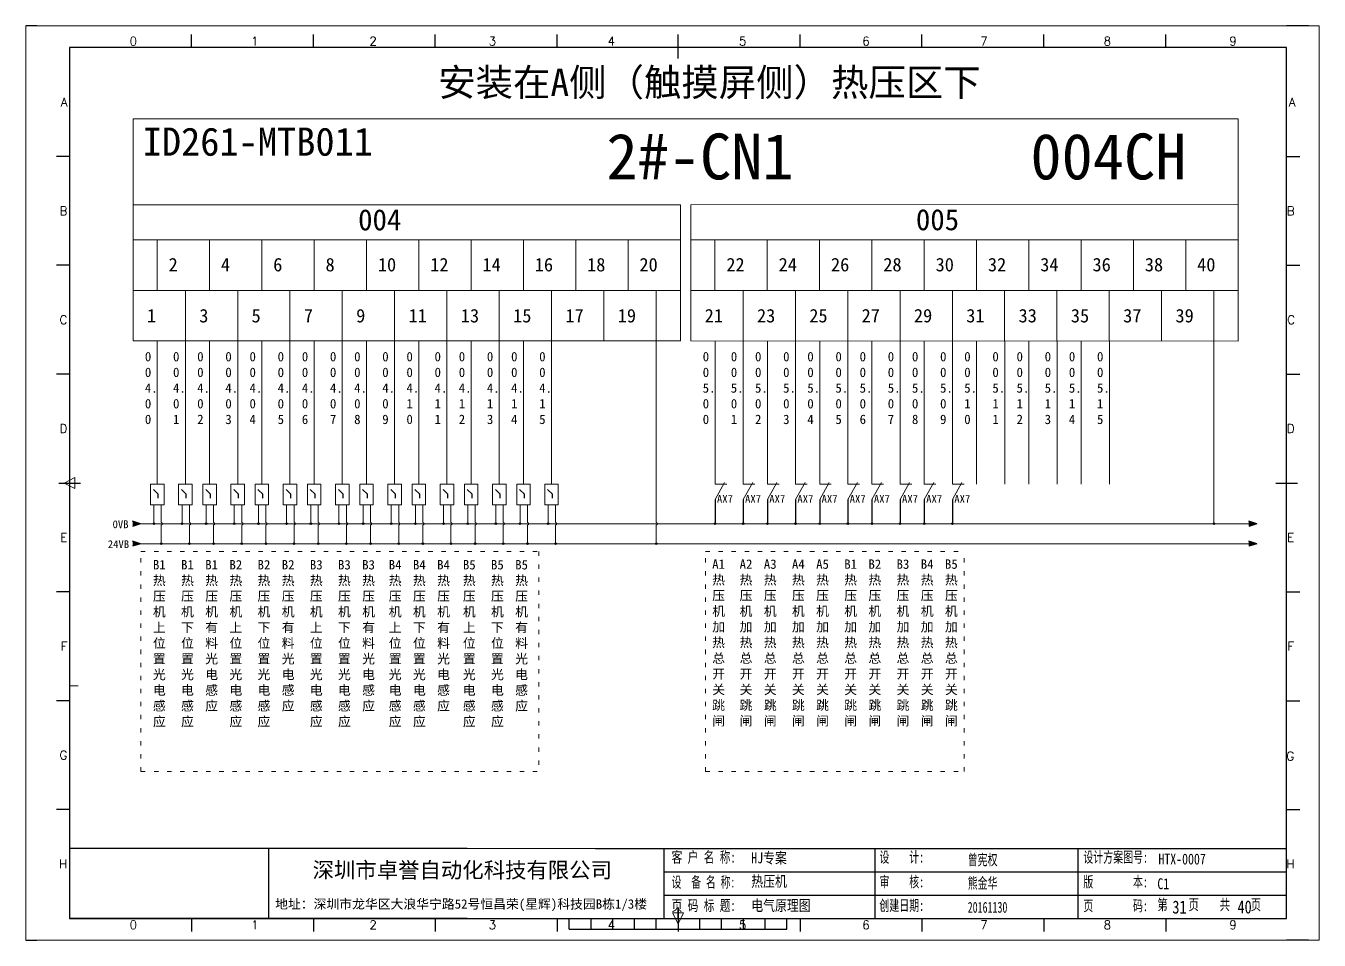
# Model space of a CAD drawing. Extents: x 35123 to 43919, y -4314 to -326.
# Drawn here: x 36271.6 to 36568.6, y -3963.9 to -3753.9 of the extents above; entities that cross this region are included whole.
import ezdxf
from ezdxf.enums import TextEntityAlignment as Align

# ---------------------------------------------------------------- set-up
doc = ezdxf.new("R2010")
doc.units = 0
doc.header["$MEASUREMENT"] = 0
doc.linetypes.add('2', pattern=[15, 1, -2, 1, -2, 1, -2, 1, -2, 1, -2])
doc.linetypes.add('ACAD_ISO02W100', pattern=[15, 12, -3])
for name, color, linetype in [('AE_BOR', 1, 'Continuous'), ('MISC', 2, 'Continuous'), ('SYMS', 7, 'Continuous'), ('细实线层', 7, 'Continuous')]:
    doc.layers.add(name, color=color, linetype=linetype)
doc.styles.add('Standard0.67', font='', dxfattribs={"width": 0.67})
doc.styles.add('Standard_0.8', font='SimSun.ttf', dxfattribs={"width": 0.8})
doc.styles.add('WD', font='romans.shx', dxfattribs={"bigfont": 'gbcbig.shx'})
doc.styles.add('宋', font='SimSun.ttf', dxfattribs={"width": 0.7})
doc.styles.add('样式 0', font='')
doc.styles.get('Standard0.67').set_extended_font_data('FangSong_GB2312')
doc.styles.get('样式 0').set_extended_font_data('KaiTi_GB2312')

# ---------------------------------------------------------------- blocks, each defined once
blk = doc.blocks.new('gb_a2_a')
for p, q in [((584, 410), (25, 410)), ((25, 410), (25, 10)), ((584, 10), (584, 410)), ((25, 10), (584, 10))]:
    blk.add_line(p, q)
at = {"lineweight": 9, "ltscale": 0.1}
blk.add_line((25, 116.86), (29, 116.86), dxfattribs=at)
at = {"layer": 'AE_BOR', "lineweight": 30}
for p, q in [((10, 420), (4.93, 420)), ((594, 420), (584, 420)), ((4.93, 0), (10, 0)), ((594, 0), (584, 0))]:
    blk.add_line(p, q, dxfattribs=at)
at = {"layer": 'AE_BOR', "color": 1, "lineweight": 15}
for p, q in [((4.93, 420), (598.93, 420)), ((4.93, 0), (4.93, 420)), ((598.93, 420), (598.93, 0)), ((22.5, 210), (27.5, 212.5)), ((27.5, 207.5), (22.5, 210)), ((27.5, 212.5), (27.5, 207.5)), ((304.5, 7.5), (302, 12.5)), ((302, 12.5), (307, 12.5)), ((307, 12.5), (304.5, 7.5)), ((598.93, 0), (4.93, 0))]:
    blk.add_line(p, q, dxfattribs=at)
at = {"layer": 'AE_BOR'}
for p, q in [((81, 410), (81, 416)), ((137, 410), (137, 416)), ((193, 410), (193, 416)), ((249, 410), (249, 416)), ((304.5, 410), (304.5, 416)), ((360.5, 410), (360.5, 416)), ((416.5, 410), (416.5, 416)), ((472.5, 410), (472.5, 416)), ((528.5, 410), (528.5, 416)), ((25, 360), (19, 360)), ((584, 360), (590, 360)), ((25, 310), (19, 310)), ((584, 310), (590, 310)), ((25, 260), (19, 260)), ((584, 260), (590, 260)), ((25, 160), (19, 160)), ((584, 160), (590, 160)), ((25, 110), (19, 110)), ((584, 110), (590, 110)), ((25, 60), (19, 60)), ((584, 60), (590, 60)), ((81, 10), (81, 4)), ((137, 10), (137, 4)), ((193, 10), (193, 4)), ((249, 10), (249, 4)), ((304.5, 10), (304.5, 4)), ((360.5, 10), (360.5, 4)), ((416.5, 10), (416.5, 4)), ((472.5, 10), (472.5, 4)), ((528.5, 10), (528.5, 4))]:
    blk.add_line(p, q, dxfattribs=at)
at = {"layer": 'AE_BOR', "color": 2, "lineweight": 30}
for p, q in [((304.5, 405), (304.5, 415)), ((20, 210), (30, 210)), ((579, 210), (589, 210)), ((304.5, 10), (304.5, 15)), ((304.5, 15), (304.5, 5)), ((254.5, 5), (254.5, 10)), ((264.5, 5), (264.5, 10)), ((274.5, 5), (274.5, 10)), ((284.5, 5), (284.5, 10)), ((294.5, 5), (294.5, 10)), ((304.5, 10), (304.5, 5)), ((314.5, 5), (314.5, 10)), ((324.5, 5), (324.5, 10)), ((334.5, 5), (334.5, 10)), ((344.5, 5), (344.5, 10)), ((354.5, 5), (354.5, 10)), ((254.5, 5), (354.5, 5))]:
    blk.add_line(p, q, dxfattribs=at)
at = {"layer": 'AE_BOR', "style": 'WD'}
for s, p in [('0', (54.27, 411)), ('1', (110.12, 411)), ('2', (164.42, 411)), ('3', (219.22, 411)), ('4', (273.82, 411)), ('5', (334.12, 411)), ('6', (390.81, 411)), ('7', (445.01, 411)), ('8', (501.67, 411)), ('9', (559.4, 411)), ('0', (54.27, 5)), ('1', (110.12, 5)), ('2', (164.42, 5)), ('3', (219.22, 5)), ('4', (273.82, 5)), ('5', (334.12, 5)), ('6', (390.81, 5)), ('7', (445.01, 5)), ('8', (501.67, 5)), ('9', (559.4, 5))]:
    blk.add_text(s, height=4, dxfattribs=at).set_placement(p, align=Align.CENTER)
for s, p in [('A', (24, 385)), ('A', (588.05, 385)), ('B', (24, 335)), ('B', (587.67, 335)), ('C', (24, 285)), ('C', (587.86, 285)), ('D', (24, 235)), ('D', (587.67, 235)), ('E', (24, 185)), ('E', (587.48, 185)), ('F', (24, 135)), ('F', (587.48, 135)), ('F', (587.48, 135)), ('G', (24, 85)), ('G', (587.48, 84.56)), ('H', (24, 35)), ('H', (587.67, 35))]:
    blk.add_text(s, height=4, dxfattribs=at).set_placement(p, align=Align.MIDDLE_RIGHT)
blk = doc.blocks.new('WDDOT')
blk.add_hatch(color=256).paths.add_polyline_path([(0.5, 0, 1), (-0.5, 0, 1)])
blk.add_circle((0, 0), 0.5)

msp = doc.modelspace()

# ---------------------------------------------------------------- hatches: boundary and pattern name
for points in [[(36297.909, -3868.226), (36296.047, -3868.823), (36296.047, -3867.629)], [(36554.253, -3868.226), (36552.391, -3868.823), (36552.391, -3867.629)], [(36297.909, -3872.809), (36296.047, -3873.406), (36296.047, -3872.213)], [(36554.253, -3872.809), (36552.391, -3873.406), (36552.391, -3872.213)]]:
    msp.add_hatch(color=256).paths.add_polyline_path(points)
h = msp.add_hatch(color=256)
edge = h.paths.add_edge_path()
edge.add_arc((36300.953, -3868.234), 0.177, 0, 360)
h = msp.add_hatch(color=256)
edge = h.paths.add_edge_path()
edge.add_arc((36307.409, -3868.234), 0.177, 0, 360)
h = msp.add_hatch(color=256)
edge = h.paths.add_edge_path()
edge.add_arc((36312.966, -3868.234), 0.177, 0, 360)
h = msp.add_hatch(color=256)
edge = h.paths.add_edge_path()
edge.add_arc((36319.423, -3868.234), 0.177, 0, 360)
h = msp.add_hatch(color=256)
edge = h.paths.add_edge_path()
edge.add_arc((36324.979, -3868.234), 0.177, 0, 360)
h = msp.add_hatch(color=256)
edge = h.paths.add_edge_path()
edge.add_arc((36331.436, -3868.234), 0.177, 0, 360)
h = msp.add_hatch(color=256)
edge = h.paths.add_edge_path()
edge.add_arc((36336.992, -3868.234), 0.177, 0, 360)
h = msp.add_hatch(color=256)
edge = h.paths.add_edge_path()
edge.add_arc((36343.449, -3868.234), 0.177, 0, 360)
h = msp.add_hatch(color=256)
edge = h.paths.add_edge_path()
edge.add_arc((36349.006, -3868.234), 0.177, 0, 360)
h = msp.add_hatch(color=256)
edge = h.paths.add_edge_path()
edge.add_arc((36355.462, -3868.234), 0.177, 0, 360)
h = msp.add_hatch(color=256)
edge = h.paths.add_edge_path()
edge.add_arc((36361.019, -3868.234), 0.177, 0, 360)
h = msp.add_hatch(color=256)
edge = h.paths.add_edge_path()
edge.add_arc((36367.475, -3868.234), 0.177, 0, 360)
h = msp.add_hatch(color=256)
edge = h.paths.add_edge_path()
edge.add_arc((36373.032, -3868.234), 0.177, 0, 360)
h = msp.add_hatch(color=256)
edge = h.paths.add_edge_path()
edge.add_arc((36379.489, -3868.234), 0.177, 0, 360)
h = msp.add_hatch(color=256)
edge = h.paths.add_edge_path()
edge.add_arc((36385.045, -3868.234), 0.177, 0, 360)
h = msp.add_hatch(color=256)
edge = h.paths.add_edge_path()
edge.add_arc((36391.502, -3868.234), 0.177, 0, 360)
h = msp.add_hatch(color=256)
edge = h.paths.add_edge_path()
edge.add_arc((36429.825, -3868.227), 0.177, 0, 360)
h = msp.add_hatch(color=256)
edge = h.paths.add_edge_path()
edge.add_arc((36436.282, -3868.227), 0.177, 0, 360)
h = msp.add_hatch(color=256)
edge = h.paths.add_edge_path()
edge.add_arc((36441.838, -3868.227), 0.177, 0, 360)
h = msp.add_hatch(color=256)
edge = h.paths.add_edge_path()
edge.add_arc((36448.295, -3868.227), 0.177, 0, 360)
h = msp.add_hatch(color=256)
edge = h.paths.add_edge_path()
edge.add_arc((36453.852, -3868.227), 0.177, 0, 360)
h = msp.add_hatch(color=256)
edge = h.paths.add_edge_path()
edge.add_arc((36460.308, -3868.227), 0.177, 0, 360)
h = msp.add_hatch(color=256)
edge = h.paths.add_edge_path()
edge.add_arc((36465.865, -3868.227), 0.177, 0, 360)
h = msp.add_hatch(color=256)
edge = h.paths.add_edge_path()
edge.add_arc((36472.321, -3868.227), 0.177, 0, 360)
h = msp.add_hatch(color=256)
edge = h.paths.add_edge_path()
edge.add_arc((36477.878, -3868.227), 0.177, 0, 360)
h = msp.add_hatch(color=256)
edge = h.paths.add_edge_path()
edge.add_arc((36484.335, -3868.227), 0.177, 0, 360)
h = msp.add_hatch(color=256)
edge = h.paths.add_edge_path()
edge.add_arc((36544.386, -3868.226), 0.177, 0, 360)
h = msp.add_hatch(color=256)
edge = h.paths.add_edge_path()
edge.add_arc((36302.658, -3872.818), 0.177, 0, 360)
h = msp.add_hatch(color=256)
edge = h.paths.add_edge_path()
edge.add_arc((36309.114, -3872.818), 0.177, 0, 360)
h = msp.add_hatch(color=256)
edge = h.paths.add_edge_path()
edge.add_arc((36314.671, -3872.818), 0.177, 0, 360)
h = msp.add_hatch(color=256)
edge = h.paths.add_edge_path()
edge.add_arc((36321.128, -3872.818), 0.177, 0, 360)
h = msp.add_hatch(color=256)
edge = h.paths.add_edge_path()
edge.add_arc((36326.684, -3872.818), 0.177, 0, 360)
h = msp.add_hatch(color=256)
edge = h.paths.add_edge_path()
edge.add_arc((36333.141, -3872.818), 0.177, 0, 360)
h = msp.add_hatch(color=256)
edge = h.paths.add_edge_path()
edge.add_arc((36338.697, -3872.818), 0.177, 0, 360)
h = msp.add_hatch(color=256)
edge = h.paths.add_edge_path()
edge.add_arc((36345.154, -3872.818), 0.177, 0, 360)
h = msp.add_hatch(color=256)
edge = h.paths.add_edge_path()
edge.add_arc((36350.711, -3872.818), 0.177, 0, 360)
h = msp.add_hatch(color=256)
edge = h.paths.add_edge_path()
edge.add_arc((36357.167, -3872.818), 0.177, 0, 360)
h = msp.add_hatch(color=256)
edge = h.paths.add_edge_path()
edge.add_arc((36362.724, -3872.818), 0.177, 0, 360)
h = msp.add_hatch(color=256)
edge = h.paths.add_edge_path()
edge.add_arc((36369.18, -3872.818), 0.177, 0, 360)
h = msp.add_hatch(color=256)
edge = h.paths.add_edge_path()
edge.add_arc((36374.737, -3872.818), 0.177, 0, 360)
h = msp.add_hatch(color=256)
edge = h.paths.add_edge_path()
edge.add_arc((36381.194, -3872.818), 0.177, 0, 360)
h = msp.add_hatch(color=256)
edge = h.paths.add_edge_path()
edge.add_arc((36386.75, -3872.818), 0.177, 0, 360)
h = msp.add_hatch(color=256)
edge = h.paths.add_edge_path()
edge.add_arc((36393.207, -3872.818), 0.177, 0, 360)
h = msp.add_hatch(color=256)
edge = h.paths.add_edge_path()
edge.add_arc((36416.316, -3872.818), 0.177, 0, 360)

# ---------------------------------------------------------------- linework, layer by layer
at = {"lineweight": 0}
for p, q in [((36549.933, -3775.222), (36296.16, -3775.204)), ((36296.17, -3826.245), (36296.16, -3775.204)), ((36549.946, -3826.263), (36549.933, -3775.222)), ((36421.859, -3803.005), (36296.158, -3803.005)), ((36301.727, -3814.686), (36301.727, -3803.005)), ((36313.74, -3814.686), (36313.74, -3803.005)), ((36325.753, -3814.686), (36325.753, -3803.005)), ((36337.767, -3814.686), (36337.767, -3803.005)), ((36349.78, -3814.686), (36349.78, -3803.005)), ((36361.793, -3814.686), (36361.793, -3803.005)), ((36373.806, -3814.686), (36373.806, -3803.005)), ((36385.819, -3814.686), (36385.819, -3803.005)), ((36397.833, -3814.686), (36397.833, -3803.005)), ((36409.846, -3814.686), (36409.846, -3803.005)), ((36421.859, -3814.686), (36421.859, -3803.005)), ((36424.268, -3802.987), (36549.94, -3802.985)), ((36429.811, -3814.679), (36429.811, -3802.999)), ((36441.824, -3814.679), (36441.824, -3802.999)), ((36453.837, -3814.679), (36453.837, -3802.999)), ((36465.85, -3814.679), (36465.85, -3802.999)), ((36477.863, -3814.679), (36477.863, -3802.999)), ((36489.877, -3814.679), (36489.877, -3802.999)), ((36501.89, -3814.679), (36501.89, -3802.999)), ((36513.903, -3814.679), (36513.903, -3802.999)), ((36525.916, -3814.679), (36525.916, -3802.999)), ((36537.929, -3814.679), (36537.929, -3802.999)), ((36296.17, -3814.686), (36421.859, -3814.686)), ((36296.17, -3814.686), (36301.727, -3814.686)), ((36308.184, -3826.245), (36308.184, -3814.686)), ((36320.197, -3826.245), (36320.197, -3814.686)), ((36332.21, -3826.245), (36332.21, -3814.686)), ((36344.223, -3826.245), (36344.223, -3814.686)), ((36356.236, -3826.245), (36356.236, -3814.686)), ((36368.25, -3826.245), (36368.25, -3814.686)), ((36380.263, -3826.245), (36380.263, -3814.686)), ((36392.276, -3826.245), (36392.276, -3814.686)), ((36404.289, -3826.245), (36404.289, -3814.686)), ((36416.302, -3826.245), (36416.302, -3814.686)), ((36424.254, -3814.679), (36549.943, -3814.679)), ((36424.254, -3814.679), (36429.811, -3814.679)), ((36436.267, -3826.238), (36436.267, -3814.679)), ((36448.28, -3826.238), (36448.28, -3814.679)), ((36460.294, -3826.238), (36460.294, -3814.679)), ((36472.307, -3826.238), (36472.307, -3814.679)), ((36484.32, -3826.238), (36484.32, -3814.679)), ((36496.333, -3826.238), (36496.333, -3814.679)), ((36508.346, -3826.238), (36508.346, -3814.679)), ((36520.36, -3826.238), (36520.36, -3814.679)), ((36532.373, -3826.238), (36532.373, -3814.679)), ((36544.386, -3826.238), (36544.386, -3814.679)), ((36296.17, -3826.245), (36421.859, -3826.245)), ((36301.727, -3826.245), (36301.727, -3859.16)), ((36308.184, -3826.245), (36308.184, -3859.16)), ((36313.74, -3826.245), (36313.74, -3859.16)), ((36320.197, -3826.245), (36320.197, -3859.16)), ((36325.753, -3826.245), (36325.753, -3859.16)), ((36332.21, -3826.245), (36332.21, -3859.16)), ((36337.767, -3826.245), (36337.767, -3859.16)), ((36344.223, -3826.245), (36344.223, -3859.16)), ((36349.78, -3826.245), (36349.78, -3859.16)), ((36356.236, -3826.245), (36356.236, -3859.16)), ((36361.793, -3826.245), (36361.793, -3859.16)), ((36368.25, -3826.245), (36368.25, -3859.16)), ((36373.806, -3826.245), (36373.806, -3859.16)), ((36380.263, -3826.245), (36380.263, -3859.16)), ((36385.819, -3826.245), (36385.819, -3859.16)), ((36392.276, -3826.245), (36392.276, -3859.16)), ((36416.316, -3826.245), (36416.316, -3867.924)), ((36424.268, -3826.245), (36549.946, -3826.263)), ((36429.825, -3826.245), (36429.825, -3859.16)), ((36436.281, -3826.245), (36436.281, -3859.16)), ((36441.838, -3826.245), (36441.838, -3859.16)), ((36448.295, -3826.245), (36448.295, -3859.16)), ((36453.851, -3826.245), (36453.851, -3859.16)), ((36460.308, -3826.245), (36460.308, -3859.16)), ((36465.864, -3826.245), (36465.864, -3859.16)), ((36472.321, -3826.245), (36472.321, -3859.16)), ((36477.878, -3826.245), (36477.878, -3859.16)), ((36484.334, -3826.245), (36484.334, -3859.16)), ((36489.891, -3826.245), (36489.891, -3859.16)), ((36496.347, -3826.245), (36496.347, -3859.16)), ((36501.904, -3826.245), (36501.904, -3859.16)), ((36508.361, -3826.245), (36508.361, -3859.16)), ((36513.917, -3826.245), (36513.917, -3859.16)), ((36520.374, -3826.245), (36520.374, -3859.16)), ((36544.386, -3826.245), (36544.386, -3868.226)), ((36429.824, -3862.669), (36432.017, -3858.722)), ((36429.825, -3859.16), (36432.497, -3859.16)), ((36436.281, -3862.669), (36438.474, -3858.722)), ((36436.281, -3859.16), (36438.953, -3859.16)), ((36441.838, -3862.669), (36444.031, -3858.722)), ((36441.838, -3859.16), (36444.51, -3859.16)), ((36448.294, -3862.669), (36450.487, -3858.722)), ((36448.295, -3859.16), (36450.966, -3859.16)), ((36453.851, -3862.669), (36456.044, -3858.722)), ((36453.851, -3859.16), (36456.523, -3859.16)), ((36460.307, -3862.669), (36462.5, -3858.722)), ((36460.308, -3859.16), (36462.98, -3859.16)), ((36465.864, -3862.669), (36468.057, -3858.722)), ((36465.864, -3859.16), (36468.536, -3859.16)), ((36472.321, -3862.669), (36474.514, -3858.722)), ((36472.321, -3859.16), (36474.993, -3859.16)), ((36477.877, -3862.669), (36480.07, -3858.722)), ((36477.878, -3859.16), (36480.549, -3859.16)), ((36484.334, -3862.669), (36486.527, -3858.722)), ((36484.334, -3859.16), (36487.006, -3859.16)), ((36300.953, -3863.891), (36300.953, -3868.234)), ((36302.658, -3863.891), (36302.658, -3867.924)), ((36307.409, -3863.891), (36307.409, -3868.234)), ((36309.114, -3863.891), (36309.114, -3867.924)), ((36312.966, -3863.891), (36312.966, -3868.234)), ((36314.671, -3863.891), (36314.671, -3867.924)), ((36319.423, -3863.891), (36319.423, -3868.234)), ((36321.128, -3863.891), (36321.128, -3867.924)), ((36324.979, -3863.891), (36324.979, -3868.234)), ((36326.684, -3863.891), (36326.684, -3867.924)), ((36331.436, -3863.891), (36331.436, -3868.234)), ((36333.141, -3863.891), (36333.141, -3867.924)), ((36336.992, -3863.891), (36336.992, -3868.234)), ((36338.697, -3863.891), (36338.697, -3867.924)), ((36343.449, -3863.891), (36343.449, -3868.234)), ((36345.154, -3863.891), (36345.154, -3867.924)), ((36349.006, -3863.891), (36349.006, -3868.234)), ((36350.711, -3863.891), (36350.711, -3867.924)), ((36355.462, -3863.891), (36355.462, -3868.234)), ((36357.167, -3863.891), (36357.167, -3867.924)), ((36361.019, -3863.891), (36361.019, -3868.234)), ((36362.724, -3863.891), (36362.724, -3867.924)), ((36367.475, -3863.891), (36367.475, -3868.234)), ((36369.18, -3863.891), (36369.18, -3867.924)), ((36373.032, -3863.891), (36373.032, -3868.234)), ((36374.737, -3863.891), (36374.737, -3867.924)), ((36379.489, -3863.891), (36379.489, -3868.234)), ((36381.194, -3863.891), (36381.194, -3867.924)), ((36385.045, -3863.891), (36385.045, -3868.234)), ((36386.75, -3863.891), (36386.75, -3867.924)), ((36391.502, -3863.891), (36391.502, -3868.234)), ((36393.207, -3863.891), (36393.207, -3867.924)), ((36297.909, -3868.226), (36554.253, -3868.226)), ((36302.658, -3868.529), (36302.658, -3872.809)), ((36309.114, -3868.529), (36309.114, -3872.809)), ((36314.671, -3868.529), (36314.671, -3872.809)), ((36321.128, -3868.529), (36321.128, -3872.809)), ((36326.684, -3868.529), (36326.684, -3872.809)), ((36333.141, -3868.529), (36333.141, -3872.809)), ((36338.697, -3868.529), (36338.697, -3872.809)), ((36345.154, -3868.529), (36345.154, -3872.809)), ((36350.711, -3868.529), (36350.711, -3872.809)), ((36357.167, -3868.529), (36357.167, -3872.809)), ((36362.724, -3868.529), (36362.724, -3872.809)), ((36369.18, -3868.529), (36369.18, -3872.809)), ((36374.737, -3868.529), (36374.737, -3872.809)), ((36381.194, -3868.529), (36381.194, -3872.809)), ((36386.75, -3868.529), (36386.75, -3872.809)), ((36393.207, -3868.529), (36393.207, -3872.809)), ((36416.316, -3868.529), (36416.316, -3872.809)), ((36297.909, -3872.809), (36554.253, -3872.809))]:
    msp.add_line(p, q, dxfattribs=at)
at = {"linetype": 'ACAD_ISO02W100'}
for p, q in [((36301.939, -3861.43), (36300.832, -3860.357)), ((36308.395, -3861.43), (36307.289, -3860.357)), ((36313.952, -3861.43), (36312.846, -3860.357)), ((36320.408, -3861.43), (36319.302, -3860.357)), ((36325.965, -3861.43), (36324.859, -3860.357)), ((36332.422, -3861.43), (36331.315, -3860.357)), ((36337.978, -3861.43), (36336.872, -3860.357)), ((36344.435, -3861.43), (36343.329, -3860.357)), ((36349.991, -3861.43), (36348.885, -3860.357)), ((36356.448, -3861.43), (36355.342, -3860.357)), ((36362.005, -3861.43), (36360.898, -3860.357)), ((36368.461, -3861.43), (36367.355, -3860.357)), ((36374.018, -3861.43), (36372.912, -3860.357)), ((36380.474, -3861.43), (36379.368, -3860.357)), ((36386.031, -3861.43), (36384.925, -3860.357)), ((36392.488, -3861.43), (36391.381, -3860.357)), ((36301.936, -3862.336), (36301.939, -3861.43)), ((36308.393, -3862.336), (36308.395, -3861.43)), ((36313.949, -3862.336), (36313.952, -3861.43)), ((36320.406, -3862.336), (36320.408, -3861.43)), ((36325.963, -3862.336), (36325.965, -3861.43)), ((36332.419, -3862.336), (36332.422, -3861.43)), ((36337.976, -3862.336), (36337.978, -3861.43)), ((36344.432, -3862.336), (36344.435, -3861.43)), ((36349.989, -3862.336), (36349.991, -3861.43)), ((36356.446, -3862.336), (36356.448, -3861.43)), ((36362.002, -3862.336), (36362.005, -3861.43)), ((36368.459, -3862.336), (36368.461, -3861.43)), ((36374.015, -3862.336), (36374.018, -3861.43)), ((36380.472, -3862.336), (36380.474, -3861.43)), ((36386.029, -3862.336), (36386.031, -3861.43)), ((36392.485, -3862.336), (36392.488, -3861.43))]:
    msp.add_line(p, q, dxfattribs=at)
for p, q in [((36429.824, -3862.669), (36429.825, -3868.227)), ((36436.281, -3862.669), (36436.282, -3868.227)), ((36441.838, -3862.669), (36441.838, -3868.227)), ((36448.294, -3862.669), (36448.295, -3868.227)), ((36453.851, -3862.669), (36453.852, -3868.227)), ((36460.307, -3862.669), (36460.308, -3868.227)), ((36465.864, -3862.669), (36465.865, -3868.227)), ((36472.321, -3862.669), (36472.321, -3868.227)), ((36477.877, -3862.669), (36477.878, -3868.227)), ((36484.334, -3862.669), (36484.335, -3868.227)), ((36297.909, -3868.226), (36296.047, -3867.629)), ((36297.909, -3868.226), (36296.047, -3868.823)), ((36554.253, -3868.226), (36552.391, -3867.629)), ((36554.253, -3868.226), (36552.391, -3868.823)), ((36297.909, -3872.809), (36296.047, -3872.213)), ((36297.909, -3872.809), (36296.047, -3873.406)), ((36554.253, -3872.809), (36552.391, -3872.213)), ((36554.253, -3872.809), (36552.391, -3873.406)), ((36327.237, -3942.785), (36327.237, -3958.87)), ((36418.05, -3948.146), (36462.301, -3948.146)), ((36462.301, -3948.146), (36531.087, -3948.146)), ((36531.087, -3948.146), (36561.085, -3948.146)), ((36418.05, -3953.508), (36462.301, -3953.508)), ((36462.301, -3953.508), (36531.087, -3953.508)), ((36531.087, -3953.508), (36561.085, -3953.508)), ((36402.351, -3958.87), (36462.301, -3958.87)), ((36462.301, -3958.87), (36531.087, -3958.87))]:
    msp.add_line(p, q)
at = {"linetype": '2', "lineweight": 0}
for p, q in [((36297.978, -3874.593), (36389.324, -3874.593)), ((36297.978, -3925.151), (36297.978, -3874.593)), ((36389.324, -3874.593), (36389.324, -3925.151)), ((36427.628, -3874.593), (36487.028, -3874.613)), ((36427.628, -3925.151), (36427.628, -3874.593)), ((36487.028, -3925.151), (36487.028, -3874.593)), ((36297.978, -3925.151), (36389.324, -3925.151)), ((36427.628, -3925.151), (36487.028, -3925.151))]:
    msp.add_line(p, q, dxfattribs=at)
at = {"ltscale": 2}
for p, q in [((36372.89, -3942.785), (36281.585, -3942.785)), ((36402.351, -3942.785), (36561.085, -3942.785)), ((36418.05, -3942.785), (36418.05, -3958.87)), ((36466.616, -3958.87), (36466.616, -3942.785)), ((36513.196, -3958.87), (36513.196, -3942.785)), ((36372.89, -3958.87), (36281.585, -3958.87)), ((36531.087, -3958.87), (36561.085, -3958.87))]:
    msp.add_line(p, q, dxfattribs=at)
at = {"lineweight": 9, "ltscale": 0.1}
for p, q in [((36372.89, -3942.785), (36402.351, -3942.785)), ((36372.89, -3958.87), (36402.351, -3958.87)), ((36400.994, -3958.87), (36400.994, -3958.87)), ((36400.994, -3958.87), (36400.994, -3958.87))]:
    msp.add_line(p, q, dxfattribs=at)
at = {"lineweight": 0}
for points in [[(36300.173, -3859.16), (36303.281, -3859.16), (36303.281, -3863.891), (36300.173, -3863.891)], [(36306.63, -3859.16), (36309.737, -3859.16), (36309.737, -3863.891), (36306.63, -3863.891)], [(36312.186, -3859.16), (36315.294, -3859.16), (36315.294, -3863.891), (36312.186, -3863.891)], [(36318.643, -3859.16), (36321.75, -3859.16), (36321.75, -3863.891), (36318.643, -3863.891)], [(36324.2, -3859.16), (36327.307, -3859.16), (36327.307, -3863.891), (36324.2, -3863.891)], [(36330.656, -3859.16), (36333.764, -3859.16), (36333.764, -3863.891), (36330.656, -3863.891)], [(36336.213, -3859.16), (36339.32, -3859.16), (36339.32, -3863.891), (36336.213, -3863.891)], [(36342.669, -3859.16), (36345.777, -3859.16), (36345.777, -3863.891), (36342.669, -3863.891)], [(36348.226, -3859.16), (36351.333, -3859.16), (36351.333, -3863.891), (36348.226, -3863.891)], [(36354.683, -3859.16), (36357.79, -3859.16), (36357.79, -3863.891), (36354.683, -3863.891)], [(36360.239, -3859.16), (36363.347, -3859.16), (36363.347, -3863.891), (36360.239, -3863.891)], [(36366.696, -3859.16), (36369.803, -3859.16), (36369.803, -3863.891), (36366.696, -3863.891)], [(36372.252, -3859.16), (36375.36, -3859.16), (36375.36, -3863.891), (36372.252, -3863.891)], [(36378.709, -3859.16), (36381.816, -3859.16), (36381.816, -3863.891), (36378.709, -3863.891)], [(36384.266, -3859.16), (36387.373, -3859.16), (36387.373, -3863.891), (36384.266, -3863.891)], [(36390.722, -3859.16), (36393.83, -3859.16), (36393.83, -3863.891), (36390.722, -3863.891)]]:
    msp.add_lwpolyline(points, close=True, dxfattribs=at)
for centre in [(36300.953, -3868.234), (36307.409, -3868.234), (36312.966, -3868.234), (36319.423, -3868.234), (36324.979, -3868.234), (36331.436, -3868.234), (36336.992, -3868.234), (36343.449, -3868.234), (36349.006, -3868.234), (36355.462, -3868.234), (36361.019, -3868.234), (36367.475, -3868.234), (36373.032, -3868.234), (36379.489, -3868.234), (36385.045, -3868.234), (36391.502, -3868.234), (36429.825, -3868.227), (36436.282, -3868.227), (36441.838, -3868.227), (36448.295, -3868.227), (36453.852, -3868.227), (36460.308, -3868.227), (36465.865, -3868.227), (36472.321, -3868.227), (36477.878, -3868.227), (36484.335, -3868.227), (36544.386, -3868.226), (36302.658, -3872.818), (36309.114, -3872.818), (36314.671, -3872.818), (36321.128, -3872.818), (36326.684, -3872.818), (36333.141, -3872.818), (36338.697, -3872.818), (36345.154, -3872.818), (36350.711, -3872.818), (36357.167, -3872.818), (36362.724, -3872.818), (36369.18, -3872.818), (36374.737, -3872.818), (36381.194, -3872.818), (36386.75, -3872.818), (36393.207, -3872.818), (36416.316, -3872.818)]:
    msp.add_circle(centre, 0.177)
for centre in [(36302.658, -3868.226), (36309.114, -3868.226), (36314.671, -3868.226), (36321.128, -3868.226), (36326.684, -3868.226), (36333.141, -3868.226), (36338.697, -3868.226), (36345.154, -3868.226), (36350.711, -3868.226), (36357.167, -3868.226), (36362.724, -3868.226), (36369.18, -3868.226), (36374.737, -3868.226), (36381.194, -3868.226), (36386.75, -3868.226), (36393.207, -3868.226), (36416.316, -3868.226)]:
    msp.add_arc(centre, 0.302, 270, 90, dxfattribs=at)
at = {"layer": '细实线层', "lineweight": 0}
for p, q in [((36411.104, -3794.967), (36296.164, -3794.991)), ((36411.104, -3794.967), (36416.643, -3794.967)), ((36421.859, -3794.967), (36416.643, -3794.967)), ((36421.859, -3803.005), (36421.859, -3794.967)), ((36549.938, -3794.935), (36424.254, -3794.961)), ((36424.254, -3826.238), (36424.254, -3794.961)), ((36421.859, -3814.686), (36421.859, -3826.245))]:
    msp.add_line(p, q, dxfattribs=at)

# ---------------------------------------------------------------- block references
at = {"xscale": 0.5, "yscale": 0.5, "zscale": 0.5}
msp.add_blockref('gb_a2_a', (36269.085, -3963.87), dxfattribs=at)
at = {"layer": 'SYMS', "lineweight": -3, "xscale": 0.2249999999999091, "yscale": 0.2250000000000227, "zscale": 0.225}
for p in [(36300.953, -3868.234), (36300.953, -3868.234), (36307.409, -3868.234), (36307.409, -3868.234), (36312.966, -3868.234), (36312.966, -3868.234), (36319.423, -3868.234), (36319.423, -3868.234), (36324.979, -3868.234), (36324.979, -3868.234), (36331.436, -3868.234), (36331.436, -3868.234), (36336.992, -3868.234), (36336.992, -3868.234), (36343.449, -3868.234), (36343.449, -3868.234), (36349.006, -3868.234), (36349.006, -3868.234), (36355.462, -3868.234), (36355.462, -3868.234), (36361.019, -3868.234), (36361.019, -3868.234), (36367.475, -3868.234), (36367.475, -3868.234), (36373.032, -3868.234), (36373.032, -3868.234), (36379.489, -3868.234), (36379.489, -3868.234), (36385.045, -3868.234), (36385.045, -3868.234), (36391.502, -3868.234), (36391.502, -3868.234), (36429.825, -3868.227), (36429.825, -3868.227), (36436.282, -3868.227), (36436.282, -3868.227), (36441.838, -3868.227), (36441.838, -3868.227), (36448.295, -3868.227), (36448.295, -3868.227), (36453.852, -3868.227), (36453.852, -3868.227), (36460.308, -3868.227), (36460.308, -3868.227), (36465.865, -3868.227), (36465.865, -3868.227), (36472.321, -3868.227), (36472.321, -3868.227), (36477.878, -3868.227), (36477.878, -3868.227), (36484.335, -3868.227), (36484.335, -3868.227), (36544.386, -3868.226), (36544.386, -3868.226), (36302.658, -3872.818), (36302.658, -3872.818), (36309.114, -3872.818), (36309.114, -3872.818), (36314.671, -3872.818), (36314.671, -3872.818), (36321.128, -3872.818), (36321.128, -3872.818), (36326.684, -3872.818), (36326.684, -3872.818), (36333.141, -3872.818), (36333.141, -3872.818), (36338.697, -3872.818), (36338.697, -3872.818), (36345.154, -3872.818), (36345.154, -3872.818), (36350.711, -3872.818), (36350.711, -3872.818), (36357.167, -3872.818), (36357.167, -3872.818), (36362.724, -3872.818), (36362.724, -3872.818), (36369.18, -3872.818), (36369.18, -3872.818), (36374.737, -3872.818), (36374.737, -3872.818), (36381.194, -3872.818), (36381.194, -3872.818), (36386.75, -3872.818), (36386.75, -3872.818), (36393.207, -3872.818), (36393.207, -3872.818), (36416.316, -3872.818), (36416.316, -3872.818)]:
    msp.add_blockref('WDDOT', p, dxfattribs=at)

# ---------------------------------------------------------------- texts
at = {"lineweight": 0, "attachment_point": 1}
for s, insert, char_height, width in [('{\\fSimSun|b0|i0|c134|p2;安装在A侧（触摸屏侧）热压区下}', (36366.242, -3763.694), 6.3, 169.66201), ('{\\fSimSun|b0|i0|c134|p2;ID261-MTB011}', (36298.374, -3777.216), 6.48, 79.50995), ('{\\fSimSun|b0|i0|c134|p2;2#-CN1 }', (36404.883, -3778.605), 10.53, 52.20126), ('{\\fSimSun|b0|i0|c134|p2;004CH  }', (36502.25, -3778.605), 10.53, 52.20126), ('{\\fSimSun|b0|i0|c134|p2;004}', (36347.86, -3795.982), 4.86, 21.99547), ('{\\fSimSun|b0|i0|c134|p2;005}', (36475.95, -3795.952), 4.86, 21.99547), ('{\\fSimSun|b0|i0|c134|p2;2}', (36304.328, -3807.168), 3.09582, 6.79376), ('{\\fSimSun|b0|i0|c134|p2;4}', (36316.341, -3807.168), 3.09582, 6.79376), ('{\\fSimSun|b0|i0|c134|p2;6}', (36328.354, -3807.168), 3.09582, 6.79376), ('{\\fSimSun|b0|i0|c134|p2;8}', (36340.368, -3807.168), 3.09582, 6.79376), ('{\\fSimSun|b0|i0|c134|p2;10}', (36352.381, -3807.168), 3.09582, 6.79376), ('{\\fSimSun|b0|i0|c134|p2;12}', (36364.394, -3807.168), 3.09582, 6.79376), ('{\\fSimSun|b0|i0|c134|p2;14}', (36376.407, -3807.168), 3.09582, 6.79376), ('{\\fSimSun|b0|i0|c134|p2;16}', (36388.42, -3807.168), 3.09582, 6.79376), ('{\\fSimSun|b0|i0|c134|p2;18}', (36400.434, -3807.168), 3.09582, 6.79376), ('{\\fSimSun|b0|i0|c134|p2;20}', (36412.447, -3807.168), 3.09582, 6.79376), ('{\\fSimSun|b0|i0|c134|p2;22}', (36432.412, -3807.162), 3.09582, 6.79376), ('{\\fSimSun|b0|i0|c134|p2;24}', (36444.425, -3807.162), 3.09582, 6.79376), ('{\\fSimSun|b0|i0|c134|p2;26}', (36456.438, -3807.162), 3.09582, 6.79376), ('{\\fSimSun|b0|i0|c134|p2;28}', (36468.451, -3807.162), 3.09582, 6.79376), ('{\\fSimSun|b0|i0|c134|p2;30}', (36480.464, -3807.162), 3.09582, 6.79376), ('{\\fSimSun|b0|i0|c134|p2;32}', (36492.478, -3807.162), 3.09582, 6.79376), ('{\\fSimSun|b0|i0|c134|p2;34}', (36504.491, -3807.162), 3.09582, 6.79376), ('{\\fSimSun|b0|i0|c134|p2;36}', (36516.504, -3807.162), 3.09582, 6.79376), ('{\\fSimSun|b0|i0|c134|p2;38}', (36528.517, -3807.162), 3.09582, 6.79376), ('{\\fSimSun|b0|i0|c134|p2;40}', (36540.53, -3807.162), 3.09582, 6.79376), ('{\\fSimSun|b0|i0|c134|p2;1}', (36299.352, -3818.893), 3.09582, 6.79376), ('{\\fSimSun|b0|i0|c134|p2;3}', (36311.366, -3818.893), 3.09582, 6.79376), ('{\\fSimSun|b0|i0|c134|p2;5}', (36323.379, -3818.893), 3.09582, 6.79376), ('{\\fSimSun|b0|i0|c134|p2;7}', (36335.392, -3818.893), 3.09582, 6.79376), ('{\\fSimSun|b0|i0|c134|p2;9}', (36347.405, -3818.893), 3.09582, 6.79376), ('{\\fSimSun|b0|i0|c134|p2;11}', (36359.418, -3818.893), 3.09582, 6.79376), ('{\\fSimSun|b0|i0|c134|p2;13}', (36371.432, -3818.893), 3.09582, 6.79376), ('{\\fSimSun|b0|i0|c134|p2;15}', (36383.445, -3818.893), 3.09582, 6.79376), ('{\\fSimSun|b0|i0|c134|p2;17}', (36395.458, -3818.893), 3.09582, 6.79376), ('{\\fSimSun|b0|i0|c134|p2;19}', (36407.471, -3818.893), 3.09582, 6.79376), ('{\\fSimSun|b0|i0|c134|p2;21}', (36427.436, -3818.887), 3.09582, 6.79376), ('{\\fSimSun|b0|i0|c134|p2;23}', (36439.449, -3818.887), 3.09582, 6.79376), ('{\\fSimSun|b0|i0|c134|p2;25}', (36451.462, -3818.887), 3.09582, 6.79376), ('{\\fSimSun|b0|i0|c134|p2;27}', (36463.476, -3818.887), 3.09582, 6.79376), ('{\\fSimSun|b0|i0|c134|p2;29}', (36475.489, -3818.887), 3.09582, 6.79376), ('{\\fSimSun|b0|i0|c134|p2;31}', (36487.502, -3818.887), 3.09582, 6.79376), ('{\\fSimSun|b0|i0|c134|p2;33}', (36499.515, -3818.887), 3.09582, 6.79376), ('{\\fSimSun|b0|i0|c134|p2;35}', (36511.528, -3818.887), 3.09582, 6.79376), ('{\\fSimSun|b0|i0|c134|p2;37}', (36523.542, -3818.887), 3.09582, 6.79376), ('{\\fSimSun|b0|i0|c134|p2;39}', (36535.555, -3818.887), 3.09582, 6.79376), ('{\\f@SimHei|b0|i0|c134|p49;0\\P0\\P4.\\P0\\P0}', (36298.887, -3828.767), 2.16, 3.85255), ('{\\f@SimHei|b0|i0|c134|p49;0\\P0\\P4.\\P0\\P1}', (36305.344, -3828.767), 2.16, 3.85255), ('{\\f@SimHei|b0|i0|c134|p49;0\\P0\\P4.\\P0\\P2}', (36310.9, -3828.767), 2.16, 3.85255), ('{\\f@SimHei|b0|i0|c134|p49;0\\P0\\P4.\\P0\\P3}', (36317.357, -3828.767), 2.16, 3.85255), ('{\\f@SimHei|b0|i0|c134|p49;0\\P0\\P4.\\P0\\P4}', (36322.913, -3828.767), 2.16, 3.85255), ('{\\f@SimHei|b0|i0|c134|p49;0\\P0\\P4.\\P0\\P5}', (36329.37, -3828.767), 2.16, 3.85255), ('{\\f@SimHei|b0|i0|c134|p49;0\\P0\\P4.\\P0\\P6}', (36334.927, -3828.767), 2.16, 3.85255), ('{\\f@SimHei|b0|i0|c134|p49;0\\P0\\P4.\\P0\\P7}', (36341.383, -3828.767), 2.16, 3.85255), ('{\\f@SimHei|b0|i0|c134|p49;0\\P0\\P4.\\P0\\P8}', (36346.94, -3828.767), 2.16, 3.85255), ('{\\f@SimHei|b0|i0|c134|p49;0\\P0\\P4.\\P0\\P9}', (36353.396, -3828.767), 2.16, 3.85255), ('{\\f@SimHei|b0|i0|c134|p49;0\\P0\\P4.\\P1\\P0}', (36358.953, -3828.767), 2.16, 3.85255), ('{\\f@SimHei|b0|i0|c134|p49;0\\P0\\P4.\\P1\\P1}', (36365.41, -3828.767), 2.16, 3.85255), ('{\\f@SimHei|b0|i0|c134|p49;0\\P0\\P4.\\P1\\P2}', (36370.966, -3828.767), 2.16, 3.85255), ('{\\f@SimHei|b0|i0|c134|p49;0\\P0\\P4.\\P1\\P3}', (36377.423, -3828.767), 2.16, 3.85255), ('{\\f@SimHei|b0|i0|c134|p49;0\\P0\\P4.\\P1\\P4}', (36382.979, -3828.767), 2.16, 3.85255), ('{\\f@SimHei|b0|i0|c134|p49;0\\P0\\P4.\\P1\\P5}', (36389.436, -3828.767), 2.16, 3.85255), ('{\\f@SimHei|b0|i0|c134|p49;0\\P0\\P5.\\P0\\P0}', (36426.985, -3828.767), 2.16, 3.85255), ('{\\f@SimHei|b0|i0|c134|p49;0\\P0\\P5.\\P0\\P1}', (36433.441, -3828.767), 2.16, 3.85255), ('{\\f@SimHei|b0|i0|c134|p49;0\\P0\\P5.\\P0\\P2}', (36438.998, -3828.767), 2.16, 3.85255), ('{\\f@SimHei|b0|i0|c134|p49;0\\P0\\P5.\\P0\\P3}', (36445.455, -3828.767), 2.16, 3.85255), ('{\\f@SimHei|b0|i0|c134|p49;0\\P0\\P5.\\P0\\P4}', (36451.011, -3828.767), 2.16, 3.85255), ('{\\f@SimHei|b0|i0|c134|p49;0\\P0\\P5.\\P0\\P5}', (36457.468, -3828.767), 2.16, 3.85255), ('{\\f@SimHei|b0|i0|c134|p49;0\\P0\\P5.\\P0\\P6}', (36463.024, -3828.767), 2.16, 3.85255), ('{\\f@SimHei|b0|i0|c134|p49;0\\P0\\P5.\\P0\\P7}', (36469.481, -3828.767), 2.16, 3.85255), ('{\\f@SimHei|b0|i0|c134|p49;0\\P0\\P5.\\P0\\P8}', (36475.038, -3828.767), 2.16, 3.85255), ('{\\f@SimHei|b0|i0|c134|p49;0\\P0\\P5.\\P0\\P9}', (36481.494, -3828.767), 2.16, 3.85255), ('{\\f@SimHei|b0|i0|c134|p49;0\\P0\\P5.\\P1\\P0}', (36487.051, -3828.767), 2.16, 3.85255), ('{\\f@SimHei|b0|i0|c134|p49;0\\P0\\P5.\\P1\\P1}', (36493.507, -3828.767), 2.16, 3.85255), ('{\\f@SimHei|b0|i0|c134|p49;0\\P0\\P5.\\P1\\P2}', (36499.064, -3828.767), 2.16, 3.85255), ('{\\f@SimHei|b0|i0|c134|p49;0\\P0\\P5.\\P1\\P3}', (36505.521, -3828.767), 2.16, 3.85255), ('{\\f@SimHei|b0|i0|c134|p49;0\\P0\\P5.\\P1\\P4}', (36511.077, -3828.767), 2.16, 3.85255), ('{\\f@SimHei|b0|i0|c134|p49;0\\P0\\P5.\\P1\\P5}', (36517.534, -3828.767), 2.16, 3.85255), ('{\\fSimSun|b0|i0|c134|p2;B1热压机上位置光电感应}', (36300.732, -3876.564), 2.16, 3.85255), ('{\\fSimSun|b0|i0|c134|p2;B1热压机下位置光电感应}', (36307.188, -3876.564), 2.16, 3.85255), ('{\\fSimSun|b0|i0|c134|p2;B1热压机有料光电感应}', (36312.745, -3876.564), 2.16, 3.85255), ('{\\fSimSun|b0|i0|c134|p2;B2热压机上位置光电感应}', (36318.301, -3876.564), 2.16, 3.85255), ('{\\fSimSun|b0|i0|c134|p2;B2热压机下位置光电感应}', (36324.758, -3876.564), 2.16, 3.85255), ('{\\fSimSun|b0|i0|c134|p2;B2热压机有料光电感应}', (36330.315, -3876.564), 2.16, 3.85255), ('{\\fSimSun|b0|i0|c134|p2;B3热压机上位置光电感应}', (36336.771, -3876.564), 2.16, 3.85255), ('{\\fSimSun|b0|i0|c134|p2;B3热压机下位置光电感应}', (36343.228, -3876.564), 2.16, 3.85255), ('{\\fSimSun|b0|i0|c134|p2;B3热压机有料光电感应}', (36348.784, -3876.564), 2.16, 3.85255), ('{\\fSimSun|b0|i0|c134|p2;B4热压机上位置光电感应}', (36354.885, -3876.564), 2.16, 3.85255), ('{\\fSimSun|b0|i0|c134|p2;B4热压机下位置光电感应}', (36360.442, -3876.564), 2.16, 3.85255), ('{\\fSimSun|b0|i0|c134|p2;B4热压机有料光电感应}', (36365.999, -3876.564), 2.16, 3.85255), ('{\\fSimSun|b0|i0|c134|p2;B5热压机上位置光电感应}', (36371.911, -3876.564), 2.16, 3.85255), ('{\\fSimSun|b0|i0|c134|p2;B5热压机下位置光电感应}', (36378.367, -3876.564), 2.16, 3.85255), ('{\\fSimSun|b0|i0|c134|p2;B5热压机有料光电感应}', (36383.924, -3876.564), 2.16, 3.85255), ('{\\fSimSun|b0|i0|c134|p2;A1热压机加热总开关跳闸}', (36429.166, -3876.421), 2.16, 3.85255), ('{\\fSimSun|b0|i0|c134|p2;A2热压机加热总开关跳闸}', (36435.466, -3876.421), 2.16, 3.85255), ('{\\fSimSun|b0|i0|c134|p2;A3热压机加热总开关跳闸}', (36441.022, -3876.421), 2.16, 3.85255), ('{\\fSimSun|b0|i0|c134|p2;A4热压机加热总开关跳闸}', (36447.479, -3876.421), 2.16, 3.85255), ('{\\fSimSun|b0|i0|c134|p2;A5热压机加热总开关跳闸}', (36453.036, -3876.421), 2.16, 3.85255), ('{\\fSimSun|b0|i0|c134|p2;B1热压机加热总开关跳闸}', (36459.492, -3876.421), 2.16, 3.85255), ('{\\fSimSun|b0|i0|c134|p2;B2热压机加热总开关跳闸}', (36465.049, -3876.421), 2.16, 3.85255), ('{\\fSimSun|b0|i0|c134|p2;B3热压机加热总开关跳闸}', (36471.505, -3876.421), 2.16, 3.85255), ('{\\fSimSun|b0|i0|c134|p2;B4热压机加热总开关跳闸}', (36477.062, -3876.421), 2.16, 3.85255), ('{\\fSimSun|b0|i0|c134|p2;B5热压机加热总开关跳闸}', (36482.619, -3876.421), 2.16, 3.85255)]:
    msp.add_mtext(s, dxfattribs=dict(at, insert=insert, char_height=char_height, width=width))
for s, insert, char_height, width, attachment_point in [('{\\fSimSun|b0|i0|c134|p2;0\\fSimSun|b0|i0|c0|p2;V\\fSimSun|b0|i0|c134|p2;B}', (36291.456, -3867.444), 1.8, 4.14086, 1), ('{\\fSimSun|b0|i0|c134|p2;24\\fSimSun|b0|i0|c0|p2;V\\fSimSun|b0|i0|c134|p2;B}', (36290.36, -3872.028), 1.8, 4.14086, 1), ('{\\fSimSun|b0|i0|c134|p2;深圳市卓誉自动化科技有限公司}', (36337.405, -3949.958), 3.6, 80.67766, 7), ('{\\fSimSun|b0|i0|c134|p2;地址：深圳市龙华区大浪华宁路52号恒昌荣(星辉)科技园B栋1/3楼}', (36328.793, -3957.218), 2.16, 89.25675, 7)]:
    msp.add_mtext(s, dxfattribs=dict(insert=insert, char_height=char_height, width=width, attachment_point=attachment_point))
at = {"ltscale": 2, "attachment_point": 1}
for s, insert, char_height, width, style in [('{\\fSimSun|b0|i0|c134|p2;\\W0.72;客 户 名 称:}', (36419.853, -3943.553), 2.5, 16.24768, 'Standard0.67'), ('HJ专案', (36438.14, -3943.727), 2.5, 33.90777, 'Standard_0.8'), ('{\\fSimSun|b0|i0|c134|p2;设    计:}', (36467.568, -3943.553), 2.5, 12.03121, 'Standard0.67'), ('{\\fSimSun|b0|i0|c134|p2;曾宪权}', (36487.845, -3944.155), 2.5, 12.03121, 'Standard0.67'), ('{\\fSimSun|b0|i0|c134|p2;设计方案图号:}', (36514.401, -3943.553), 2.5, 15.1644, 'Standard0.67'), ('{\\f@SimSun|b0|i0|c134|p2;HTX-0007}', (36531.639, -3943.994), 2.5, 33.90777, 'Standard_0.8'), ('{\\fSimSun|b0|i0|c134|p2;\\W0.66;设  备 名 称:}', (36419.853, -3949.282), 2.5, 15.12342, 'Standard0.67'), ('{\\fSimSun|b0|i0|c134|p2;热压机}', (36438.14, -3949.115), 2.5, 33.90777, 'Standard_0.8'), ('{\\fSimSun|b0|i0|c134|p2;审    核:}', (36467.568, -3949.227), 2.5, 12.03121, 'Standard0.67'), ('{\\fSimSun|b0|i0|c134|p2;熊金华}', (36487.845, -3949.517), 2.5, 12.03121, 'Standard0.67'), ('{\\fSimSun|b0|i0|c134|p2;版        本:}', (36514.401, -3949.227), 2.5, 16.84978, 'Standard0.67'), ('C1', (36531.399, -3949.667), 2.5, 5.97175, 'Standard_0.8'), ('{\\fSimSun|b0|i0|c134|p2;\\W0.72;页 码 标 题:}', (36419.853, -3954.65), 2.5, 15.12342, 'Standard0.67'), ('{\\fSimSun|b0|i0|c134|p2;电气原理图}', (36438.14, -3954.663), 2.5, 33.90777, 'Standard_0.8'), ('{\\fSimSun|b0|i0|c134|p2;创建日期:}', (36467.568, -3954.634), 2.5, 12.03121, 'Standard0.67'), ('{\\fSimSun|b0|i0|c134|p2;20161130}', (36487.845, -3955.075), 2.5, 12.03121, 'Standard0.67'), ('{\\fSimSun|b0|i0|c134|p2;页        码:}', (36514.401, -3954.713), 2.5, 15.72579, 'Standard0.67'), ('第    页    共    页', (36531.397, -3954.468), 2.5, 33.90777, '宋'), ('31', (36534.844, -3954.773), 3, 3.76639, 'Standard_0.8'), ('40', (36549.804, -3954.748), 3, 3.76639, 'Standard_0.8')]:
    msp.add_mtext(s, dxfattribs=dict(at, insert=insert, char_height=char_height, width=width, style=style))
at = {"layer": 'MISC', "char_height": 1.8, "width": 4.51514, "attachment_point": 1, "style": '样式 0'}
for insert in [(36430.258, -3861.619), (36436.715, -3861.619), (36442.272, -3861.619), (36448.728, -3861.619), (36454.285, -3861.619), (36460.741, -3861.619), (36466.298, -3861.619), (36472.755, -3861.619), (36478.311, -3861.619), (36484.768, -3861.618)]:
    msp.add_mtext('{\\C7;AX7}', dxfattribs=dict(at, insert=insert))

doc.saveas('drawing.dxf')
